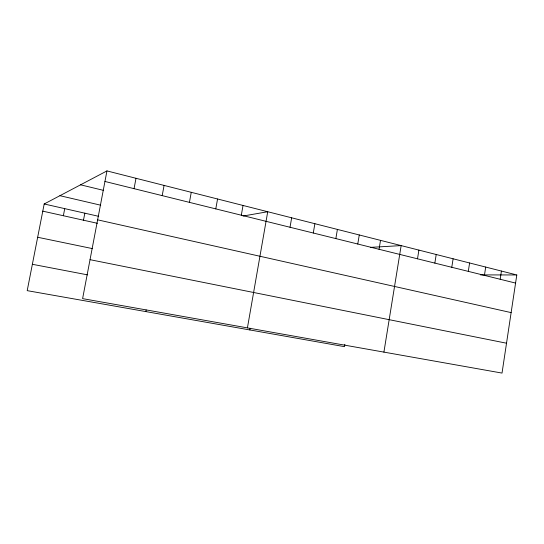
<?xml version="1.0" encoding="UTF-8"?>
<svg xmlns="http://www.w3.org/2000/svg" width="544" height="544" viewBox="0 0 544 544"><rect width="100%" height="100%" fill="white"/><g stroke="black" fill="none" stroke-linecap="round" stroke-linejoin="round"><path stroke-width="0.82" d="M516.8 274.958L502.024 373.082L82.606 298.629L106.957 170.918L516.8 274.958L480.474 274.897M500.188 279.262L501.432 271.055M484.432 275.366L485.704 267.063M468.296 271.374L469.601 262.976M451.778 267.288L453.111 258.788M434.853 263.099L436.213 254.504M417.506 258.808L418.9 250.104M383.914 352.118L401.152 245.602L370.661 247.364M379.052 249.288L380.514 240.36M357.768 244.025L359.271 234.967M344.855 344.304L344.468 346.65L27.2 290.652L44.186 203.98L106.957 170.918M335.859 238.598L337.402 229.418M313.29 233.016L314.874 223.7M290.027 227.256L291.659 217.804M249.873 329.95L250.158 328.29M247.418 327.882L267.73 211.732L243.052 216.036M241.312 215.2L243.039 205.462M215.784 208.882L217.566 198.995M189.428 202.361L191.257 192.318M162.2 195.622L164.084 185.422M145.833 311.59L146.139 309.944M134.055 188.659L136 178.289M83.477 220.204L84.83 213.187M63.362 215.73L64.736 208.638M32.368 264.289L87.577 274.87M90.032 259.678L506.518 343.21M37.665 237.259L92.575 248.635M42.779 211.154L97.41 223.305M97.628 219.837L511.129 312.61M44.186 203.98L98.736 216.335M59.922 195.69L100.749 205.21M80.566 184.817L103.666 190.407M104.944 181.458L515.576 283.077"/></g></svg>
